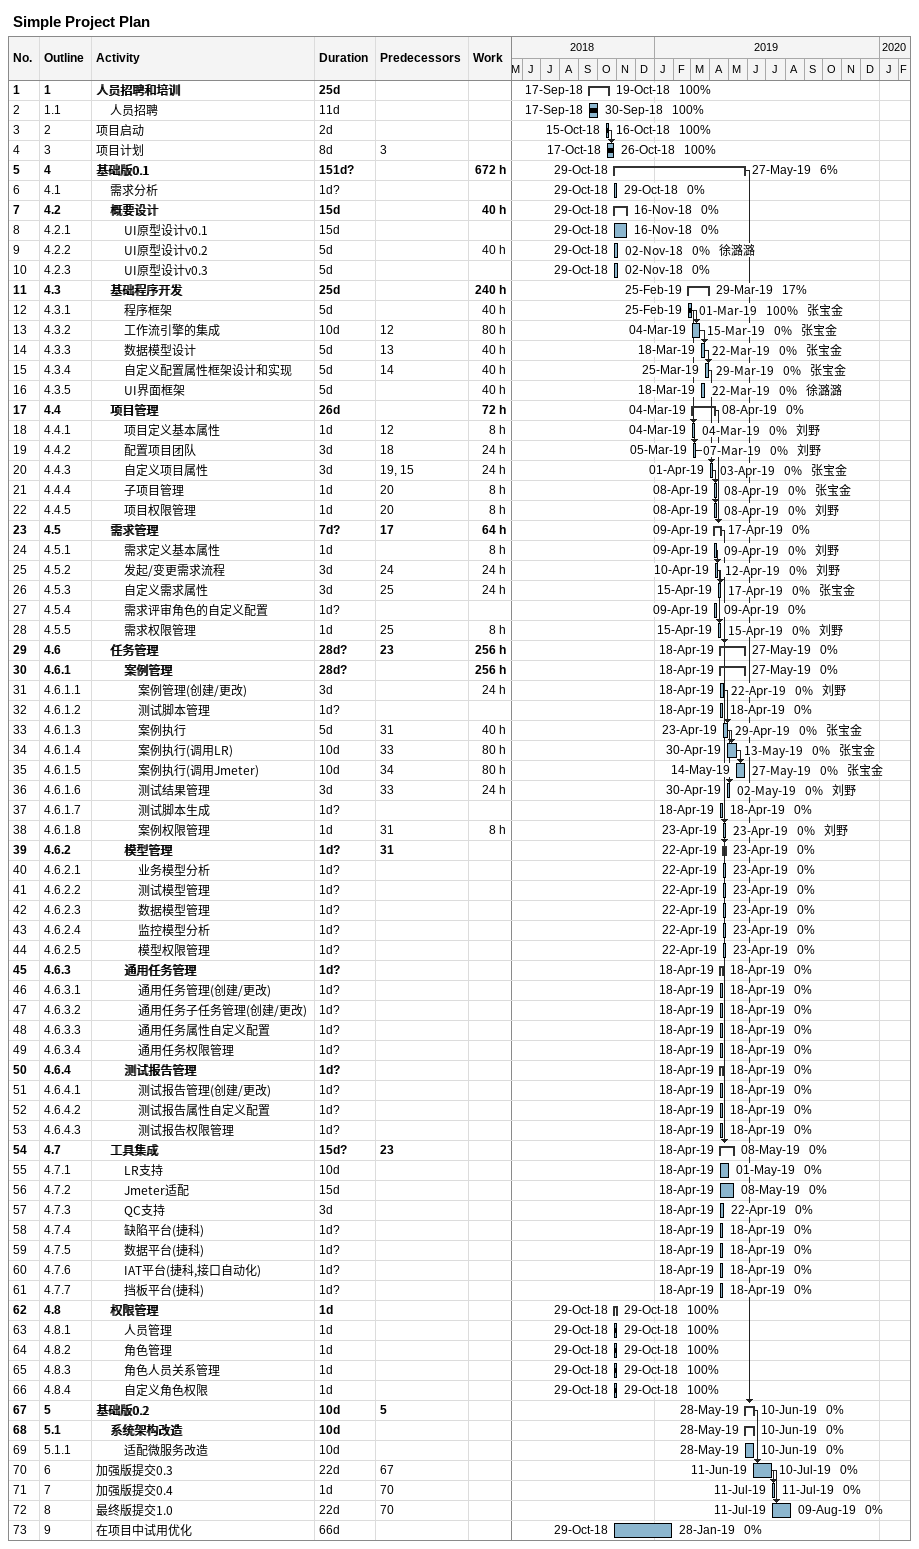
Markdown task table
Simple Project Plan

| ID | WBS | Task | Duration | Start | Finish | Predecessors | Resources | % complete | Work (h) |
|---|---|---|---|---|---|---|---|---|---|
| 1 | 1 | **人员招聘和培训** | 25d | 2018-09-17 | 2018-10-19 |  |  | 100 |  |
| 2 | 1.1 | 人员招聘 | 11d | 2018-09-17 | 2018-09-30 |  |  | 100 |  |
| 3 | 2 | 项目启动 | 2d | 2018-10-15 | 2018-10-16 |  |  | 100 |  |
| 4 | 3 | 项目计划 | 8d | 2018-10-17 | 2018-10-26 | 3 |  | 100 |  |
| 5 | 4 | **基础版0.1** | 151d? | 2018-10-29 | 2019-05-27 |  |  | 6 | 672 |
| 6 | 4.1 | 需求分析 | 1d? | 2018-10-29 | 2018-10-29 |  |  | 0 |  |
| 7 | 4.2 | **概要设计** | 15d | 2018-10-29 | 2018-11-16 |  |  | 0 | 40 |
| 8 | 4.2.1 | UI原型设计v0.1 | 15d | 2018-10-29 | 2018-11-16 |  |  | 0 |  |
| 9 | 4.2.2 | UI原型设计v0.2 | 5d | 2018-10-29 | 2018-11-02 |  | 徐潞潞 | 0 | 40 |
| 10 | 4.2.3 | UI原型设计v0.3 | 5d | 2018-10-29 | 2018-11-02 |  |  | 0 |  |
| 11 | 4.3 | **基础程序开发** | 25d | 2019-02-25 | 2019-03-29 |  |  | 17 | 240 |
| 12 | 4.3.1 | 程序框架 | 5d | 2019-02-25 | 2019-03-01 |  | 张宝金 | 100 | 40 |
| 13 | 4.3.2 | 工作流引擎的集成 | 10d | 2019-03-04 | 2019-03-15 | 12 | 张宝金 | 0 | 80 |
| 14 | 4.3.3 | 数据模型设计 | 5d | 2019-03-18 | 2019-03-22 | 13 | 张宝金 | 0 | 40 |
| 15 | 4.3.4 | 自定义配置属性框架设计和实现 | 5d | 2019-03-25 | 2019-03-29 | 14 | 张宝金 | 0 | 40 |
| 16 | 4.3.5 | UI界面框架 | 5d | 2019-03-18 | 2019-03-22 |  | 徐潞潞 | 0 | 40 |
| 17 | 4.4 | **项目管理** | 26d | 2019-03-04 | 2019-04-08 |  |  | 0 | 72 |
| 18 | 4.4.1 | 项目定义基本属性 | 1d | 2019-03-04 | 2019-03-04 | 12 | 刘野 | 0 | 8 |
| 19 | 4.4.2 | 配置项目团队 | 3d | 2019-03-05 | 2019-03-07 | 18 | 刘野 | 0 | 24 |
| 20 | 4.4.3 | 自定义项目属性 | 3d | 2019-04-01 | 2019-04-03 | 19, 15 | 张宝金 | 0 | 24 |
| 21 | 4.4.4 | 子项目管理 | 1d | 2019-04-08 | 2019-04-08 | 20 | 张宝金 | 0 | 8 |
| 22 | 4.4.5 | 项目权限管理 | 1d | 2019-04-08 | 2019-04-08 | 20 | 刘野 | 0 | 8 |
| 23 | 4.5 | **需求管理** | 7d? | 2019-04-09 | 2019-04-17 | 17 |  | 0 | 64 |
| 24 | 4.5.1 | 需求定义基本属性 | 1d | 2019-04-09 | 2019-04-09 |  | 刘野 | 0 | 8 |
| 25 | 4.5.2 | 发起/变更需求流程 | 3d | 2019-04-10 | 2019-04-12 | 24 | 刘野 | 0 | 24 |
| 26 | 4.5.3 | 自定义需求属性 | 3d | 2019-04-15 | 2019-04-17 | 25 | 张宝金 | 0 | 24 |
| 27 | 4.5.4 | 需求评审角色的自定义配置 | 1d? | 2019-04-09 | 2019-04-09 |  |  | 0 |  |
| 28 | 4.5.5 | 需求权限管理 | 1d | 2019-04-15 | 2019-04-15 | 25 | 刘野 | 0 | 8 |
| 29 | 4.6 | **任务管理** | 28d? | 2019-04-18 | 2019-05-27 | 23 |  | 0 | 256 |
| 30 | 4.6.1 | **案例管理** | 28d? | 2019-04-18 | 2019-05-27 |  |  | 0 | 256 |
| 31 | 4.6.1.1 | 案例管理(创建/更改) | 3d | 2019-04-18 | 2019-04-22 |  | 刘野 | 0 | 24 |
| 32 | 4.6.1.2 | 测试脚本管理 | 1d? | 2019-04-18 | 2019-04-18 |  |  | 0 |  |
| 33 | 4.6.1.3 | 案例执行 | 5d | 2019-04-23 | 2019-04-29 | 31 | 张宝金 | 0 | 40 |
| 34 | 4.6.1.4 | 案例执行(调用LR) | 10d | 2019-04-30 | 2019-05-13 | 33 | 张宝金 | 0 | 80 |
| 35 | 4.6.1.5 | 案例执行(调用Jmeter) | 10d | 2019-05-14 | 2019-05-27 | 34 | 张宝金 | 0 | 80 |
| 36 | 4.6.1.6 | 测试结果管理 | 3d | 2019-04-30 | 2019-05-02 | 33 | 刘野 | 0 | 24 |
| 37 | 4.6.1.7 | 测试脚本生成 | 1d? | 2019-04-18 | 2019-04-18 |  |  | 0 |  |
| 38 | 4.6.1.8 | 案例权限管理 | 1d | 2019-04-23 | 2019-04-23 | 31 | 刘野 | 0 | 8 |
| 39 | 4.6.2 | **模型管理** | 1d? | 2019-04-22 | 2019-04-23 | 31 |  | 0 |  |
| 40 | 4.6.2.1 | 业务模型分析 | 1d? | 2019-04-22 | 2019-04-23 |  |  | 0 |  |
| 41 | 4.6.2.2 | 测试模型管理 | 1d? | 2019-04-22 | 2019-04-23 |  |  | 0 |  |
| 42 | 4.6.2.3 | 数据模型管理 | 1d? | 2019-04-22 | 2019-04-23 |  |  | 0 |  |
| 43 | 4.6.2.4 | 监控模型分析 | 1d? | 2019-04-22 | 2019-04-23 |  |  | 0 |  |
| 44 | 4.6.2.5 | 模型权限管理 | 1d? | 2019-04-22 | 2019-04-23 |  |  | 0 |  |
| 45 | 4.6.3 | **通用任务管理** | 1d? | 2019-04-18 | 2019-04-18 |  |  | 0 |  |
| 46 | 4.6.3.1 | 通用任务管理(创建/更改) | 1d? | 2019-04-18 | 2019-04-18 |  |  | 0 |  |
| 47 | 4.6.3.2 | 通用任务子任务管理(创建/更改) | 1d? | 2019-04-18 | 2019-04-18 |  |  | 0 |  |
| 48 | 4.6.3.3 | 通用任务属性自定义配置 | 1d? | 2019-04-18 | 2019-04-18 |  |  | 0 |  |
| 49 | 4.6.3.4 | 通用任务权限管理 | 1d? | 2019-04-18 | 2019-04-18 |  |  | 0 |  |
| 50 | 4.6.4 | **测试报告管理** | 1d? | 2019-04-18 | 2019-04-18 |  |  | 0 |  |
| 51 | 4.6.4.1 | 测试报告管理(创建/更改) | 1d? | 2019-04-18 | 2019-04-18 |  |  | 0 |  |
| 52 | 4.6.4.2 | 测试报告属性自定义配置 | 1d? | 2019-04-18 | 2019-04-18 |  |  | 0 |  |
| 53 | 4.6.4.3 | 测试报告权限管理 | 1d? | 2019-04-18 | 2019-04-18 |  |  | 0 |  |
| 54 | 4.7 | **工具集成** | 15d? | 2019-04-18 | 2019-05-08 | 23 |  | 0 |  |
| 55 | 4.7.1 | LR支持 | 10d | 2019-04-18 | 2019-05-01 |  |  | 0 |  |
| 56 | 4.7.2 | Jmeter适配 | 15d | 2019-04-18 | 2019-05-08 |  |  | 0 |  |
| 57 | 4.7.3 | QC支持 | 3d | 2019-04-18 | 2019-04-22 |  |  | 0 |  |
| 58 | 4.7.4 | 缺陷平台(捷科) | 1d? | 2019-04-18 | 2019-04-18 |  |  | 0 |  |
| 59 | 4.7.5 | 数据平台(捷科) | 1d? | 2019-04-18 | 2019-04-18 |  |  | 0 |  |
| 60 | 4.7.6 | IAT平台(捷科,接口自动化) | 1d? | 2019-04-18 | 2019-04-18 |  |  | 0 |  |
| 61 | 4.7.7 | 挡板平台(捷科) | 1d? | 2019-04-18 | 2019-04-18 |  |  | 0 |  |
| 62 | 4.8 | **权限管理** | 1d | 2018-10-29 | 2018-10-29 |  |  | 100 |  |
| 63 | 4.8.1 | 人员管理 | 1d | 2018-10-29 | 2018-10-29 |  |  | 100 |  |
| 64 | 4.8.2 | 角色管理 | 1d | 2018-10-29 | 2018-10-29 |  |  | 100 |  |
| 65 | 4.8.3 | 角色人员关系管理 | 1d | 2018-10-29 | 2018-10-29 |  |  | 100 |  |
| 66 | 4.8.4 | 自定义角色权限 | 1d | 2018-10-29 | 2018-10-29 |  |  | 100 |  |
| 67 | 5 | **基础版0.2** | 10d | 2019-05-28 | 2019-06-10 | 5 |  | 0 |  |
| 68 | 5.1 | **系统架构改造** | 10d | 2019-05-28 | 2019-06-10 |  |  | 0 |  |
| 69 | 5.1.1 | 适配微服务改造 | 10d | 2019-05-28 | 2019-06-10 |  |  | 0 |  |
| 70 | 6 | 加强版提交0.3 | 22d | 2019-06-11 | 2019-07-10 | 67 |  | 0 |  |
| 71 | 7 | 加强版提交0.4 | 1d | 2019-07-11 | 2019-07-11 | 70 |  | 0 |  |
| 72 | 8 | 最终版提交1.0 | 22d | 2019-07-11 | 2019-08-09 | 70 |  | 0 |  |
| 73 | 9 | 在项目中试用优化 | 66d | 2018-10-29 | 2019-01-28 |  |  | 0 |  |
